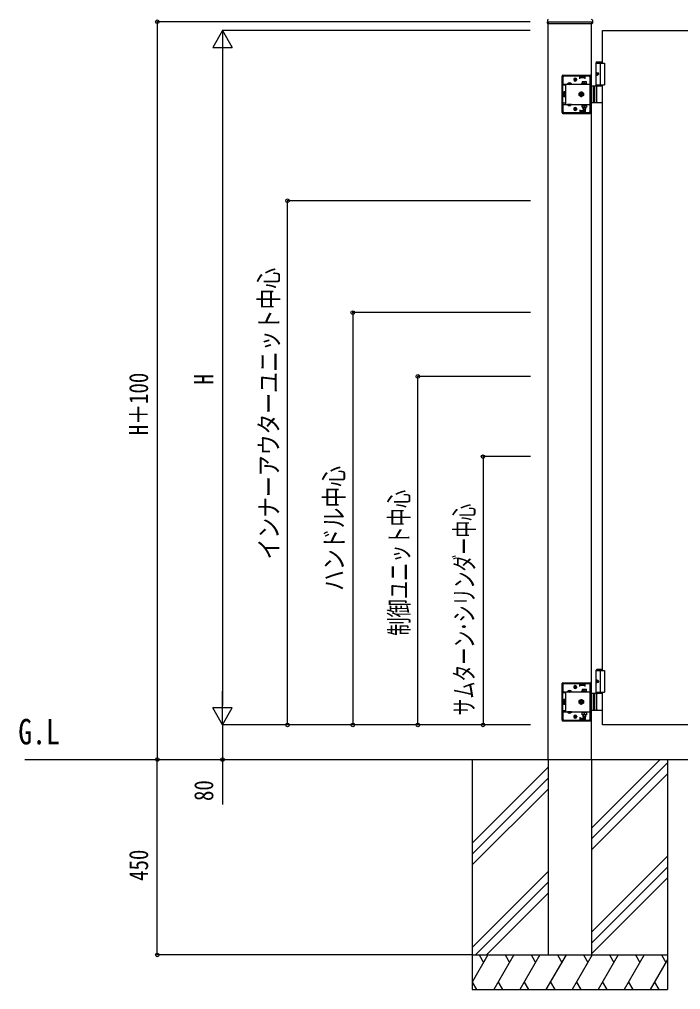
# Model space of a CAD drawing. Units: millimetres, scale not verified. Extents: x -4205 to 4205, y -2970 to 2970.
# Drawn here: x -2047 to -525, y -564 to 1672 of the extents above; entities that cross this region are included whole.
import ezdxf
from ezdxf.enums import TextEntityAlignment as Align

# ---------------------------------------------------------------- set-up
doc = ezdxf.new("R2010")
doc.units = ezdxf.units.MM
doc.header["$LTSCALE"] = 12
for name, color, linetype in [('0-2_USER1', 3, 'Continuous'), ('0-4_YKK_A1', 4, 'Continuous'), ('0-5_YKK_D', 6, 'Continuous')]:
    doc.layers.add(name, color=color, linetype=linetype)
doc.styles.add('ＭＳ ゴシック', font='')
doc.styles.get('ＭＳ ゴシック').set_extended_font_data('MS Gothic')

msp = doc.modelspace()

# ---------------------------------------------------------------- linework, layer by layer
at = {"layer": '0-4_YKK_A1'}
for p, q in [((-831.73, 1670.19), (-832.08, 1663.53)), ((-831.58, 1663), (-728.38, 1663)), ((-829.98, 1666.5), (-829.98, 1663)), ((-829.98, -33.5), (-829.98, 1663)), ((-729.98, -33.5), (-729.98, 1663)), ((-728.23, 1670.19), (-727.88, 1663.53)), ((-704.98, 1571.5), (-704.98, 1646.5)), ((-717.48, 1574.5), (-719.48, 1572.5)), ((-719.48, 1518.5), (-719.48, 1572.5)), ((-719.48, 1572.5), (-704.98, 1572.5)), ((-717.48, 1574.5), (-704.98, 1574.5)), ((-709.98, 1571.5), (-709.98, 1521.5)), ((-795.98, 1543.5), (-732.98, 1543.5)), ((-741.48, 1542), (-741.48, 1543.5)), ((-733.48, 1542), (-733.48, 1543.5)), ((-718.18, 1548.6), (-718.78, 1548.6)), ((-718.18, 1544.4), (-718.78, 1544.4)), ((-717.17, 1546.92), (-717.76, 1546.92)), ((-717.17, 1546.08), (-717.76, 1546.08)), ((-797.98, 1457.5), (-797.98, 1541.5)), ((-796.48, 1457.5), (-796.48, 1541.5)), ((-795.98, 1542), (-732.98, 1542)), ((-795.98, 1538.5), (-795.98, 1520.2)), ((-795.98, 1522.7), (-732.98, 1522.7)), ((-789.98, 1520.2), (-795.98, 1520.2)), ((-756.98, 1541.5), (-792.98, 1541.5)), ((-789.98, 1520.2), (-789.98, 1522.7)), ((-789.98, 1520.2), (-789.98, 1478.8)), ((-785.73, 1523.21), (-785.73, 1522.7)), ((-776.23, 1523.21), (-785.73, 1523.21)), ((-776.23, 1522.7), (-785.73, 1522.7)), ((-783.33, 1525.2), (-782.13, 1522.73)), ((-782.13, 1522.73), (-780.98, 1522.12)), ((-779.84, 1522.73), (-780.98, 1522.12)), ((-778.63, 1525.2), (-779.84, 1522.73)), ((-776.23, 1523.21), (-776.23, 1522.7)), ((-771.48, 1533.5), (-763.48, 1533.5)), ((-770.73, 1533.25), (-770.73, 1533.75)), ((-767.48, 1529.5), (-767.48, 1537.5)), ((-764.23, 1533.25), (-764.23, 1533.75)), ((-756.98, 1535), (-756.98, 1541.5)), ((-744.98, 1540.5), (-756.98, 1540.5)), ((-744.98, 1537.5), (-756.98, 1537.5)), ((-755.98, 1539), (-755.98, 1542)), ((-755.98, 1539), (-745.98, 1539)), ((-753.23, 1524.3), (-753.23, 1522.7)), ((-740.73, 1524.3), (-753.23, 1524.3)), ((-753.23, 1522.7), (-740.73, 1522.7)), ((-751.98, 1528.3), (-751.98, 1524.3)), ((-741.98, 1528.3), (-751.98, 1528.3)), ((-751.98, 1524.3), (-741.98, 1524.3)), ((-746.98, 1524.3), (-746.98, 1527.87)), ((-745.98, 1539), (-745.98, 1542)), ((-744.98, 1535), (-744.98, 1541.5)), ((-735.98, 1541.5), (-744.98, 1541.5)), ((-741.98, 1524.3), (-741.98, 1528.3)), ((-740.73, 1522.7), (-740.73, 1524.3)), ((-732.98, 1460.5), (-732.98, 1538.5)), ((-732.48, 1518.5), (-732.48, 1541.5)), ((-732.48, 1520.2), (-730.98, 1520.2)), ((-730.98, 1518.5), (-730.98, 1541.5)), ((-719.48, 1521.5), (-699.98, 1521.5)), ((-704.98, 171.5), (-704.98, 1521.5)), ((-794.28, 1504.5), (-793.83, 1505.27)), ((-794.28, 1504.5), (-794.28, 1494.5)), ((-790.28, 1505.27), (-793.83, 1505.27)), ((-790.28, 1502.39), (-793.83, 1502.39)), ((-790.28, 1493.73), (-790.28, 1505.27)), ((-790.28, 1503.4), (-789.98, 1503.4)), ((-790.28, 1495.6), (-790.28, 1503.4)), ((-758.98, 1502.39), (-753.98, 1505.27)), ((-758.98, 1496.61), (-758.98, 1502.39)), ((-757.13, 1500.1), (-755.89, 1500.1)), ((-757.13, 1498.9), (-757.13, 1500.1)), ((-755.89, 1498.9), (-757.13, 1498.9)), ((-754.58, 1501.41), (-754.58, 1502.65)), ((-754.58, 1502.65), (-753.38, 1502.65)), ((-753.98, 1505.27), (-748.98, 1502.39)), ((-753.38, 1502.65), (-753.38, 1501.41)), ((-750.83, 1498.9), (-752.07, 1498.9)), ((-748.98, 1502.39), (-748.98, 1496.61)), ((-729.98, 1518.5), (-732.98, 1518.5)), ((-704.98, 1518.5), (-729.98, 1518.5)), ((-725.98, 1518.5), (-725.98, 1480.5)), ((-723.48, 1518.5), (-723.48, 1480.5)), ((-717.79, 1482), (-717.79, 1517)), ((-789.98, 1478.8), (-795.98, 1478.8)), ((-795.98, 1478.8), (-795.98, 1460.5)), ((-795.98, 1476.3), (-732.98, 1476.3)), ((-794.28, 1494.5), (-793.83, 1493.73)), ((-790.28, 1496.61), (-793.83, 1496.61)), ((-790.28, 1493.73), (-793.83, 1493.73)), ((-790.28, 1495.6), (-789.98, 1495.6)), ((-789.98, 1478.8), (-789.98, 1476.3)), ((-776.23, 1476.3), (-785.73, 1476.3)), ((-785.73, 1475.79), (-785.73, 1476.3)), ((-776.23, 1475.79), (-785.73, 1475.79)), ((-783.33, 1473.8), (-782.13, 1476.27)), ((-782.13, 1476.27), (-780.98, 1476.88)), ((-779.84, 1476.27), (-780.98, 1476.88)), ((-778.63, 1473.8), (-779.84, 1476.27)), ((-776.23, 1475.79), (-776.23, 1476.3)), ((-753.98, 1493.73), (-758.98, 1496.61)), ((-748.98, 1496.61), (-753.98, 1493.73)), ((-753.38, 1497.59), (-753.38, 1496.35)), ((-753.23, 1476.3), (-740.73, 1476.3)), ((-753.23, 1474.7), (-753.23, 1476.3)), ((-750.18, 1476.3), (-750.18, 1474.7)), ((-743.78, 1476.3), (-743.78, 1474.7)), ((-740.73, 1476.3), (-740.73, 1474.7)), ((-732.98, 1480.5), (-729.98, 1480.5)), ((-732.48, 1457.5), (-732.48, 1480.5)), ((-732.48, 1478.8), (-730.98, 1478.8)), ((-730.98, 1457.5), (-730.98, 1480.5)), ((-729.98, 1480.5), (-704.98, 1480.5)), ((-795.98, 1457), (-732.98, 1457)), ((-795.98, 1455.5), (-732.98, 1455.5)), ((-792.98, 1457.5), (-756.98, 1457.5)), ((-771.48, 1465.5), (-763.48, 1465.5)), ((-770.73, 1465.75), (-770.73, 1465.25)), ((-767.48, 1469.5), (-767.48, 1461.5)), ((-764.23, 1465.75), (-764.23, 1465.25)), ((-756.98, 1464), (-756.98, 1457.5)), ((-744.98, 1461.5), (-756.98, 1461.5)), ((-744.98, 1458.5), (-756.98, 1458.5)), ((-755.98, 1460), (-755.98, 1457)), ((-755.98, 1460), (-745.98, 1460)), ((-740.73, 1474.7), (-753.23, 1474.7)), ((-751.98, 1469.7), (-751.98, 1474.7)), ((-751.98, 1474.7), (-741.98, 1474.7)), ((-741.98, 1469.7), (-751.98, 1469.7)), ((-749.98, 1469.7), (-749.98, 1465.3)), ((-749.98, 1465.3), (-748.98, 1464.3)), ((-743.98, 1465.3), (-749.98, 1465.3)), ((-749.44, 1469.7), (-749.44, 1464.76)), ((-744.98, 1464.3), (-748.98, 1464.3)), ((-746.98, 1474.7), (-746.98, 1470.13)), ((-745.98, 1460), (-745.98, 1457)), ((-743.98, 1465.3), (-744.98, 1464.3)), ((-744.98, 1464), (-744.98, 1457.5)), ((-744.98, 1457.5), (-735.98, 1457.5)), ((-744.52, 1469.7), (-744.52, 1464.76)), ((-743.98, 1469.7), (-743.98, 1465.3)), ((-741.98, 1474.7), (-741.98, 1469.7)), ((-741.48, 1455.5), (-741.48, 1457)), ((-733.48, 1455.5), (-733.48, 1457)), ((-717.48, 174.5), (-719.48, 172.5)), ((-719.48, 118.5), (-719.48, 172.5)), ((-719.48, 172.5), (-704.98, 172.5)), ((-717.48, 174.5), (-704.98, 174.5)), ((-709.98, 171.5), (-709.98, 121.5)), ((-797.98, 57.5), (-797.98, 141.5)), ((-796.48, 57.5), (-796.48, 141.5)), ((-795.98, 143.5), (-732.98, 143.5)), ((-795.98, 142), (-732.98, 142)), ((-795.98, 138.5), (-795.98, 120.2)), ((-756.98, 141.5), (-792.98, 141.5)), ((-767.48, 129.5), (-767.48, 137.5)), ((-756.98, 135), (-756.98, 141.5)), ((-744.98, 140.5), (-756.98, 140.5)), ((-744.98, 137.5), (-756.98, 137.5)), ((-755.98, 139), (-755.98, 142)), ((-755.98, 139), (-745.98, 139)), ((-745.98, 139), (-745.98, 142)), ((-744.98, 135), (-744.98, 141.5)), ((-735.98, 141.5), (-744.98, 141.5)), ((-741.48, 142), (-741.48, 143.5)), ((-733.48, 142), (-733.48, 143.5)), ((-732.98, 60.5), (-732.98, 138.5)), ((-732.48, 118.5), (-732.48, 141.5)), ((-730.98, 118.5), (-730.98, 141.5)), ((-718.18, 148.6), (-718.78, 148.6)), ((-718.18, 144.4), (-718.78, 144.4)), ((-717.17, 146.92), (-717.76, 146.92)), ((-717.17, 146.08), (-717.76, 146.08)), ((-795.98, 122.7), (-732.98, 122.7)), ((-789.98, 120.2), (-795.98, 120.2)), ((-789.98, 120.2), (-789.98, 122.7)), ((-789.98, 120.2), (-789.98, 78.8)), ((-785.73, 123.21), (-785.73, 122.7)), ((-776.23, 123.21), (-785.73, 123.21)), ((-776.23, 122.7), (-785.73, 122.7)), ((-783.33, 125.2), (-782.13, 122.73)), ((-782.13, 122.73), (-780.98, 122.12)), ((-779.84, 122.73), (-780.98, 122.12)), ((-778.63, 125.2), (-779.84, 122.73)), ((-776.23, 123.21), (-776.23, 122.7)), ((-771.48, 133.5), (-763.48, 133.5)), ((-770.73, 133.25), (-770.73, 133.75)), ((-764.23, 133.25), (-764.23, 133.75)), ((-753.23, 124.3), (-753.23, 122.7)), ((-740.73, 124.3), (-753.23, 124.3)), ((-753.23, 122.7), (-740.73, 122.7)), ((-751.98, 128.3), (-751.98, 124.3)), ((-741.98, 128.3), (-751.98, 128.3)), ((-751.98, 124.3), (-741.98, 124.3)), ((-746.98, 124.3), (-746.98, 127.87)), ((-741.98, 124.3), (-741.98, 128.3)), ((-740.73, 122.7), (-740.73, 124.3)), ((-729.98, 118.5), (-732.98, 118.5)), ((-732.48, 120.2), (-730.98, 120.2)), ((-704.98, 118.5), (-729.98, 118.5)), ((-725.98, 118.5), (-725.98, 80.5)), ((-723.48, 118.5), (-723.48, 80.5)), ((-719.48, 121.5), (-699.98, 121.5)), ((-717.79, 82), (-717.79, 117)), ((-794.28, 104.5), (-793.83, 105.27)), ((-794.28, 104.5), (-794.28, 94.5)), ((-794.28, 94.5), (-793.83, 93.73)), ((-790.28, 105.27), (-793.83, 105.27)), ((-790.28, 102.39), (-793.83, 102.39)), ((-790.28, 96.61), (-793.83, 96.61)), ((-790.28, 93.73), (-793.83, 93.73)), ((-790.28, 93.73), (-790.28, 105.27)), ((-790.28, 103.4), (-789.98, 103.4)), ((-790.28, 95.6), (-790.28, 103.4)), ((-790.28, 95.6), (-789.98, 95.6)), ((-758.98, 102.39), (-753.98, 105.27)), ((-758.98, 96.61), (-758.98, 102.39)), ((-753.98, 93.73), (-758.98, 96.61)), ((-757.13, 100.1), (-755.89, 100.1)), ((-757.13, 98.9), (-757.13, 100.1)), ((-755.89, 98.9), (-757.13, 98.9)), ((-754.58, 101.41), (-754.58, 102.65)), ((-754.58, 102.65), (-753.38, 102.65)), ((-753.98, 105.27), (-748.98, 102.39)), ((-748.98, 96.61), (-753.98, 93.73)), ((-753.38, 102.65), (-753.38, 101.41)), ((-753.38, 97.59), (-753.38, 96.35)), ((-750.83, 98.9), (-752.07, 98.9)), ((-748.98, 102.39), (-748.98, 96.61)), ((-789.98, 78.8), (-795.98, 78.8)), ((-795.98, 78.8), (-795.98, 60.5)), ((-795.98, 76.3), (-732.98, 76.3)), ((-789.98, 78.8), (-789.98, 76.3)), ((-776.23, 76.3), (-785.73, 76.3)), ((-785.73, 75.79), (-785.73, 76.3)), ((-776.23, 75.79), (-785.73, 75.79)), ((-783.33, 73.8), (-782.13, 76.27)), ((-782.13, 76.27), (-780.98, 76.88)), ((-779.84, 76.27), (-780.98, 76.88)), ((-778.63, 73.8), (-779.84, 76.27)), ((-776.23, 75.79), (-776.23, 76.3)), ((-767.48, 69.5), (-767.48, 61.5)), ((-753.23, 76.3), (-740.73, 76.3)), ((-753.23, 74.7), (-753.23, 76.3)), ((-740.73, 74.7), (-753.23, 74.7)), ((-751.98, 69.7), (-751.98, 74.7)), ((-751.98, 74.7), (-741.98, 74.7)), ((-741.98, 69.7), (-751.98, 69.7)), ((-750.18, 76.3), (-750.18, 74.7)), ((-749.98, 69.7), (-749.98, 65.3)), ((-749.44, 69.7), (-749.44, 64.76)), ((-746.98, 74.7), (-746.98, 70.13)), ((-744.52, 69.7), (-744.52, 64.76)), ((-743.98, 69.7), (-743.98, 65.3)), ((-743.78, 76.3), (-743.78, 74.7)), ((-741.98, 74.7), (-741.98, 69.7)), ((-740.73, 76.3), (-740.73, 74.7)), ((-732.98, 80.5), (-729.98, 80.5)), ((-732.48, 57.5), (-732.48, 80.5)), ((-732.48, 78.8), (-730.98, 78.8)), ((-730.98, 57.5), (-730.98, 80.5)), ((-729.98, 80.5), (-704.98, 80.5)), ((-795.98, 57), (-732.98, 57)), ((-795.98, 55.5), (-732.98, 55.5)), ((-792.98, 57.5), (-756.98, 57.5)), ((-771.48, 65.5), (-763.48, 65.5)), ((-770.73, 65.75), (-770.73, 65.25)), ((-764.23, 65.75), (-764.23, 65.25)), ((-756.98, 64), (-756.98, 57.5)), ((-744.98, 61.5), (-756.98, 61.5)), ((-744.98, 58.5), (-756.98, 58.5)), ((-755.98, 60), (-755.98, 57)), ((-755.98, 60), (-745.98, 60)), ((-749.98, 65.3), (-748.98, 64.3)), ((-743.98, 65.3), (-749.98, 65.3)), ((-744.98, 64.3), (-748.98, 64.3)), ((-745.98, 60), (-745.98, 57)), ((-743.98, 65.3), (-744.98, 64.3)), ((-744.98, 64), (-744.98, 57.5)), ((-744.98, 57.5), (-735.98, 57.5)), ((-741.48, 55.5), (-741.48, 57)), ((-733.48, 55.5), (-733.48, 57)), ((-2035.05, -33.5), (851.02, -33.5)), ((-1004.98, -33.5), (-1004.98, -563.5)), ((-829.98, -33.5), (-829.98, -483.5)), ((-729.98, -33.5), (-729.98, -483.5)), ((-572.19, -33.5), (-729.98, -191.29)), ((-554.98, -41.29), (-729.98, -216.29)), ((-554.98, -33.5), (-554.98, -563.5)), ((-829.98, -51.29), (-1004.98, -226.29)), ((-554.98, -66.29), (-729.98, -241.29)), ((-829.98, -76.29), (-1004.98, -251.29)), ((-829.98, -101.29), (-1004.98, -276.29)), ((-554.98, -256.29), (-729.98, -431.29)), ((-554.98, -281.29), (-729.98, -456.29)), ((-829.98, -291.29), (-1004.98, -466.29)), ((-554.98, -306.29), (-729.98, -481.29)), ((-829.98, -316.29), (-997.19, -483.5)), ((-829.98, -341.29), (-972.19, -483.5)), ((-876.69, -388), (-972.19, -483.5)), ((-1004.98, -483.5), (-554.98, -483.5)), ((-988.79, -483.5), (-978.79, -500.82)), ((-908.79, -483.5), (-954.98, -563.5)), ((-928.79, -483.5), (-918.79, -500.82)), ((-848.79, -483.5), (-894.98, -563.5)), ((-868.79, -483.5), (-858.79, -500.82)), ((-788.79, -483.5), (-834.98, -563.5)), ((-829.98, -483.5), (-729.98, -483.5)), ((-808.79, -483.5), (-798.79, -500.82)), ((-728.79, -483.5), (-774.98, -563.5)), ((-748.79, -483.5), (-738.79, -500.82)), ((-668.79, -483.5), (-714.98, -563.5)), ((-688.79, -483.5), (-678.79, -500.82)), ((-608.79, -483.5), (-654.98, -563.5)), ((-628.79, -483.5), (-618.79, -500.82)), ((-568.79, -483.5), (-558.79, -500.82)), ((-554.98, -494.22), (-594.98, -563.5)), ((-944.98, -546.18), (-934.98, -563.5)), ((-884.98, -546.18), (-874.98, -563.5)), ((-824.98, -546.18), (-814.98, -563.5)), ((-764.98, -546.18), (-754.98, -563.5)), ((-704.98, -546.18), (-694.98, -563.5)), ((-644.98, -546.18), (-634.98, -563.5)), ((-584.98, -546.18), (-574.98, -563.5)), ((-1004.98, -563.5), (-554.98, -563.5))]:
    msp.add_line(p, q, dxfattribs=at)
for points in [[(-829.98, 1666.5), (-729.98, 1666.5), (-729.98, 1663)], [(-704.98, 1646.5), (-304.98, 1646.5), (-304.98, 46.5), (-704.98, 46.5), (-704.98, 121.5)], [(-719.48, 1571.5), (-699.98, 1571.5), (-699.98, 1521.5)], [(-718.89, 1547.76), (-718.92, 1547.6), (-718.96, 1547.44), (-719.03, 1547.29), (-719.11, 1547.17), (-719.21, 1547.06), (-719.27, 1547.01)], [(-719.27, 1545.99), (-719.21, 1545.94), (-719.11, 1545.83), (-719.03, 1545.71), (-718.96, 1545.56), (-718.92, 1545.4), (-718.89, 1545.24)], [(-717.76, 1546.92), (-717.87, 1546.94), (-717.98, 1546.98), (-718.08, 1547.06), (-718.17, 1547.17), (-718.24, 1547.29), (-718.28, 1547.44), (-718.3, 1547.6), (-718.3, 1547.76)], [(-718.3, 1545.24), (-718.3, 1545.4), (-718.28, 1545.56), (-718.24, 1545.71), (-718.17, 1545.83), (-718.08, 1545.94), (-717.98, 1546.02), (-717.87, 1546.06), (-717.76, 1546.08)], [(-752.07, 1500.1), (-750.83, 1500.1), (-750.83, 1498.9)], [(-732.98, 1494.4), (-730.98, 1494.4), (-730.98, 1504.6), (-732.98, 1504.6)], [(-753.38, 1496.35), (-754.58, 1496.35), (-754.58, 1497.59)], [(-719.48, 171.5), (-699.98, 171.5), (-699.98, 121.5)], [(-718.89, 147.76), (-718.92, 147.6), (-718.96, 147.44), (-719.03, 147.29), (-719.11, 147.17), (-719.21, 147.06), (-719.27, 147.01)], [(-719.27, 145.99), (-719.21, 145.94), (-719.11, 145.83), (-719.03, 145.71), (-718.96, 145.56), (-718.92, 145.4), (-718.89, 145.24)], [(-717.76, 146.92), (-717.87, 146.94), (-717.98, 146.98), (-718.08, 147.06), (-718.17, 147.17), (-718.24, 147.29), (-718.28, 147.44), (-718.3, 147.6), (-718.3, 147.76)], [(-718.3, 145.24), (-718.3, 145.4), (-718.28, 145.56), (-718.24, 145.71), (-718.17, 145.83), (-718.08, 145.94), (-717.98, 146.02), (-717.87, 146.06), (-717.76, 146.08)], [(-753.38, 96.35), (-754.58, 96.35), (-754.58, 97.59)], [(-752.07, 100.1), (-750.83, 100.1), (-750.83, 98.9)], [(-732.98, 94.4), (-730.98, 94.4), (-730.98, 104.6), (-732.98, 104.6)], [(-968.79, -483.5), (-1004.98, -546.18), (-994.98, -563.5)]]:
    msp.add_lwpolyline(points, dxfattribs=at)
for centre, radius, start, end in [((-831.58, 1663.5), 0.5, 177, 270), ((-829.73, 1670.08), 2, 99.0011, 177), ((-730.23, 1670.08), 2, 3, 80.9989), ((-728.38, 1663.5), 0.5, 270, 3), ((-795.98, 1541.5), 2, 90, 180), ((-732.98, 1541.5), 2, 0, 90), ((-795.98, 1541.5), 0.5, 90, 180), ((-792.98, 1538.5), 3, 90, 180), ((-780.98, 1519.93), 5.77, 34.65097, 145.34903), ((-767.48, 1533.75), 3.25, 0, 180), ((-767.48, 1533.25), 3.25, 180, 0), ((-749.48, 1520.87), 7.43, 70.34714, 109.65286), ((-744.48, 1520.87), 7.43, 70.34714, 109.65286), ((-735.98, 1538.5), 3, 0, 90), ((-732.98, 1541.5), 0.5, 0, 90), ((-791.72, 1503.83), 2.56, 145.61575, 214.38425), ((-784.73, 1499.5), 9.55, 162.41205, 197.58795), ((-753.98, 1499.5), 5, 103.11701, 349.84078), ((-753.98, 1499.5), 4.3, 96.72822, 356.22957), ((-755.89, 1501.41), 1.31, 270, 0), ((-755.89, 1497.59), 1.31, 0, 90), ((-753.98, 1499.5), 5, 349.84078, 103.11701), ((-753.98, 1499.5), 4.3, 356.22957, 96.72822), ((-752.07, 1501.41), 1.31, 180, 270), ((-752.07, 1497.59), 1.31, 90, 180), ((-716.29, 1517), 1.5, 90, 180), ((-791.72, 1495.17), 2.56, 145.61575, 214.38425), ((-780.98, 1479.07), 5.77, 214.65097, 325.34903), ((-716.29, 1482), 1.5, 180, 270), ((-795.98, 1457.5), 2, 180, 270), ((-795.98, 1457.5), 0.5, 180, 270), ((-792.98, 1460.5), 3, 180, 270), ((-767.48, 1465.75), 3.25, 0, 180), ((-767.48, 1465.25), 3.25, 180, 0), ((-749.48, 1477.13), 7.43, 250.34714, 289.65286), ((-744.48, 1477.13), 7.43, 250.34714, 289.65286), ((-735.98, 1460.5), 3, 270, 0), ((-732.98, 1457.5), 0.5, 270, 0), ((-732.98, 1457.5), 2, 270, 0), ((-795.98, 141.5), 2, 90, 180), ((-795.98, 141.5), 0.5, 90, 180), ((-792.98, 138.5), 3, 90, 180), ((-767.48, 133.75), 3.25, 0, 180), ((-735.98, 138.5), 3, 0, 90), ((-732.98, 141.5), 2, 0, 90), ((-732.98, 141.5), 0.5, 0, 90), ((-780.98, 119.93), 5.77, 34.65097, 145.34903), ((-767.48, 133.25), 3.25, 180, 0), ((-749.48, 120.87), 7.43, 70.34714, 109.65286), ((-744.48, 120.87), 7.43, 70.34714, 109.65286), ((-716.29, 117), 1.5, 90, 180), ((-791.72, 103.83), 2.56, 145.61575, 214.38425), ((-784.73, 99.5), 9.55, 162.41205, 197.58795), ((-791.72, 95.17), 2.56, 145.61575, 214.38425), ((-753.98, 99.5), 5, 103.11701, 349.84078), ((-753.98, 99.5), 4.3, 96.72822, 356.22957), ((-755.89, 101.41), 1.31, 270, 0), ((-755.89, 97.59), 1.31, 0, 90), ((-753.98, 99.5), 5, 349.84078, 103.11701), ((-753.98, 99.5), 4.3, 356.22957, 96.72822), ((-752.07, 101.41), 1.31, 180, 270), ((-752.07, 97.59), 1.31, 90, 180), ((-780.98, 79.07), 5.77, 214.65097, 325.34903), ((-767.48, 65.75), 3.25, 0, 180), ((-749.48, 77.13), 7.43, 250.34714, 289.65286), ((-744.48, 77.13), 7.43, 250.34714, 289.65286), ((-716.29, 82), 1.5, 180, 270), ((-795.98, 57.5), 2, 180, 270), ((-795.98, 57.5), 0.5, 180, 270), ((-792.98, 60.5), 3, 180, 270), ((-767.48, 65.25), 3.25, 180, 0), ((-735.98, 60.5), 3, 270, 0), ((-732.98, 57.5), 0.5, 270, 0), ((-732.98, 57.5), 2, 270, 0)]:
    msp.add_arc(centre, radius, start, end, dxfattribs=at)
for centre in [(-716.82, 1546.5), (-716.82, 146.5)]:
    msp.add_ellipse(centre, major_axis=(0, -3.5), ratio=0.707107, dxfattribs=at)
for centre, start_param, end_param in [((-712.59, 1546.5), 1.3352921, 1.4303349), ((-712.59, 1546.5), 1.7112577, 1.8063006), ((-712, 1546.5), 1.3352921, 1.4303349), ((-712, 1546.5), 1.7112577, 1.8063006), ((-710.81, 1546.5), 1.5241127, 1.6174799), ((-712.59, 146.5), 1.3352921, 1.4303349), ((-712.59, 146.5), 1.7112577, 1.8063006), ((-712, 146.5), 1.3352921, 1.4303349), ((-712, 146.5), 1.7112577, 1.8063006), ((-710.81, 146.5), 1.5241127, 1.6174799)]:
    msp.add_ellipse(centre, major_axis=(0, 9), ratio=0.707107, start_param=start_param, end_param=end_param, dxfattribs=at)
at = {"layer": '0-5_YKK_D'}
for p, q in [((-871.36, 1666.5), (-1730.98, 1666.5)), ((-1729.98, 1666.5), (-1729.98, -33.5)), ((-1579.98, 1646.5), (-1602.48, 1607.53)), ((-871.36, 1646.5), (-1580.98, 1646.5)), ((-1579.98, 1646.5), (-1557.48, 1607.53)), ((-1579.98, 1646.5), (-1579.98, 1568.56)), ((-1602.48, 1607.53), (-1557.48, 1607.53)), ((-1579.98, 1601.5), (-1579.98, 91.5)), ((-870.98, 1254.2), (-1430.98, 1254.2)), ((-1429.98, 46.5), (-1429.98, 1254.2)), ((-870.98, 996.5), (-1280.98, 996.5)), ((-1279.98, 996.5), (-1279.98, 46.5)), ((-870.98, 849.5), (-1130.98, 849.5)), ((-1129.98, 46.5), (-1129.98, 849.5)), ((-870.98, 664.5), (-980.98, 664.5)), ((-979.98, 664.5), (-979.98, 46.5)), ((-1579.98, 46.5), (-1579.98, 124.44)), ((-1579.98, 46.5), (-1602.48, 85.47)), ((-1557.48, 85.47), (-1602.48, 85.47)), ((-1579.98, 46.5), (-1557.48, 85.47)), ((-871.36, 46.5), (-1580.98, 46.5)), ((-871.36, 46.5), (-1580.98, 46.5)), ((-870.98, 46.5), (-1430.98, 46.5)), ((-870.98, 46.5), (-1280.98, 46.5)), ((-870.98, 46.5), (-1130.98, 46.5)), ((-870.98, 46.5), (-980.98, 46.5)), ((-1729.98, -483.5), (-1729.98, -33.5)), ((-1005.98, -483.5), (-1730.98, -483.5))]:
    msp.add_line(p, q, dxfattribs=at)
msp.add_lwpolyline([(-1579.98, 46.5), (-1579.98, -33.5), (-1579.98, -136.9)], dxfattribs=at)
for centre in [(-1729.98, 1666.5), (-1429.98, 1254.2), (-1279.98, 996.5), (-1129.98, 849.5), (-979.98, 664.5), (-1429.98, 46.5), (-1279.98, 46.5), (-1129.98, 46.5), (-979.98, 46.5), (-1729.98, -33.5), (-1729.98, -33.5), (-1579.98, -33.5), (-1729.98, -483.5)]:
    msp.add_circle(centre, 4.25, dxfattribs=at)

# ---------------------------------------------------------------- texts
at = {"layer": '0-2_USER1', "style": 'ＭＳ ゴシック', "width": 0.8}
msp.add_text('G.L', height=58.65, dxfattribs=at).set_placement((-2050.1, -16.02), align=Align.BOTTOM_LEFT)
at = {"layer": '0-5_YKK_D', "style": 'ＭＳ ゴシック'}
for s, width, p in [('インナーアウターユニット中心', 0.8, (-1437.98, 427.6)), ('H＋100', 0.8, (-1737.98, 714.1)), ('H', 0.8, (-1587.98, 830.5)), ('ハンドル中心', 0.8, (-1287.98, 355.1)), ('制御ユニット中心', 0.7, (-1137.98, 252)), ('サムターン･シリンダー中心', 0.65, (-987.98, 68.2)), ('80', 0.8, (-1587.98, -128.9)), ('450', 0.8, (-1737.98, -312.9))]:
    msp.add_text(s, height=43.99, rotation=90, dxfattribs=dict(at, width=width)).set_placement(p, align=Align.BOTTOM_LEFT)

doc.saveas('drawing.dxf')
